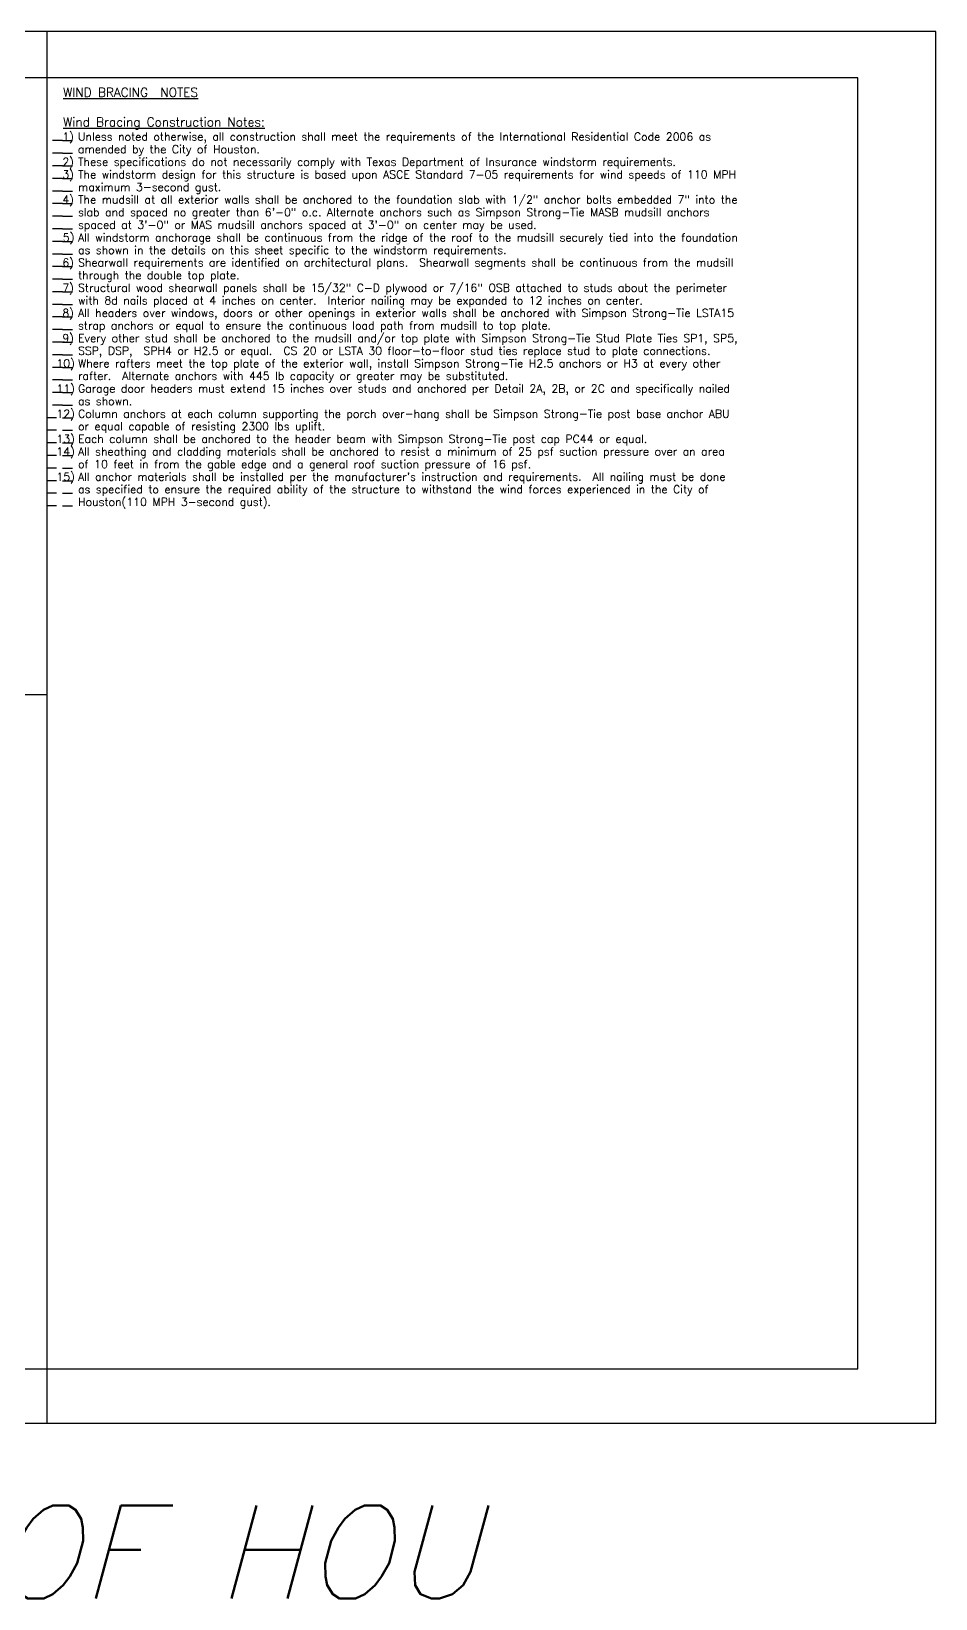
# Model space of a CAD drawing. Header units: inches. Extents: x 683 to 9753, y -6805 to 20230.
# Drawn here: x 9055 to 9753, y -4331 to -3121 of the extents above; entities that cross this region are included whole.
import ezdxf

# ---------------------------------------------------------------- set-up
doc = ezdxf.new("R2010")
doc.units = ezdxf.units.IN
doc.header["$LTSCALE"] = 48
doc.header["$MEASUREMENT"] = 0
doc.layers.get('Defpoints').update_dxf_attribs({"color": 251})
doc.layers.add('DPIS-TEXT', color=7, linetype='Continuous')
doc.styles.add('SIMPLEX', font='simplex.shx', dxfattribs={"oblique": 15, "height": 4})
doc.styles.get("Standard").update_dxf_attribs({"font": 'simplex.shx', "oblique": 15})

msp = doc.modelspace()

# ---------------------------------------------------------------- linework, layer by layer
at = {"layer": 'Defpoints'}
for p, q in [((9078.48896, -3205.76728), (9070.95785, -3205.76728)), ((9078.48896, -3215.4866), (9070.95785, -3215.4866)), ((9078.48896, -3205.76728), (9086.35018, -3205.76728)), ((9078.48896, -3215.4866), (9086.35018, -3215.4866)), ((9078.48896, -3225.20593), (9070.95785, -3225.20593)), ((9078.48896, -3225.20593), (9086.35018, -3225.20593)), ((9078.48896, -3234.92525), (9070.95785, -3234.92525)), ((9078.48896, -3234.92525), (9086.35018, -3234.92525)), ((9078.48896, -3244.64458), (9070.95785, -3244.64458)), ((9078.48896, -3244.64458), (9086.35018, -3244.64458)), ((9078.48896, -3254.3639), (9070.95785, -3254.3639)), ((9078.48896, -3264.08323), (9070.95785, -3264.08323)), ((9078.48896, -3254.3639), (9086.35018, -3254.3639)), ((9078.48896, -3264.08323), (9086.35018, -3264.08323)), ((9078.48896, -3273.80255), (9070.95785, -3273.80255)), ((9078.48896, -3273.80255), (9086.35018, -3273.80255)), ((9078.48896, -3283.52188), (9070.95785, -3283.52188)), ((9078.48896, -3283.52188), (9086.35018, -3283.52188)), ((9078.48896, -3293.2412), (9070.95785, -3293.2412)), ((9078.48896, -3293.2412), (9086.35018, -3293.2412)), ((9078.48896, -3302.96053), (9070.95785, -3302.96053)), ((9078.48896, -3312.67985), (9070.95785, -3312.67985)), ((9078.48896, -3302.96053), (9086.35018, -3302.96053)), ((9078.48896, -3312.67985), (9086.35018, -3312.67985)), ((9078.48896, -3322.39918), (9070.95785, -3322.39918)), ((9078.48896, -3322.39918), (9070.95785, -3322.39918)), ((9078.48896, -3322.39918), (9086.35018, -3322.39918)), ((9078.48896, -3332.1185), (9070.95785, -3332.1185)), ((9078.48896, -3332.1185), (9086.35018, -3332.1185)), ((9078.48896, -3341.83783), (9070.95785, -3341.83783)), ((9078.48896, -3341.83783), (9086.35018, -3341.83783)), ((9078.48896, -3351.55715), (9070.95785, -3351.55715)), ((9078.48896, -3361.27648), (9070.95785, -3361.27648)), ((9078.48896, -3351.55715), (9086.35018, -3351.55715)), ((9078.48896, -3361.27648), (9086.35018, -3361.27648)), ((9078.48896, -3370.9958), (9070.95785, -3370.9958)), ((9078.48896, -3370.9958), (9086.35018, -3370.9958)), ((9078.48896, -3380.71513), (9070.95785, -3380.71513)), ((9078.48896, -3380.71513), (9086.35018, -3380.71513)), ((9078.48896, -3390.43445), (9070.95785, -3390.43445)), ((9078.48896, -3390.43445), (9086.35018, -3390.43445)), ((9078.48896, -3400.15378), (9070.95785, -3400.15378)), ((9078.48896, -3409.8731), (9070.95785, -3409.8731)), ((9078.48896, -3400.15378), (9086.35018, -3400.15378)), ((9078.48896, -3409.8731), (9086.35018, -3409.8731)), ((9073.91516, -3419.59243), (9066.38405, -3419.59243)), ((9078.48896, -3419.59243), (9086.35018, -3419.59243)), ((9073.91516, -3429.31175), (9066.38405, -3429.31175)), ((9078.48896, -3429.31175), (9086.35018, -3429.31175)), ((9073.91516, -3439.03108), (9066.38405, -3439.03108)), ((9078.48896, -3439.03108), (9086.35018, -3439.03108)), ((9073.91516, -3448.7504), (9066.38405, -3448.7504)), ((9073.91516, -3458.46973), (9066.38405, -3458.46973)), ((9078.48896, -3448.7504), (9086.35018, -3448.7504)), ((9078.48896, -3458.46973), (9086.35018, -3458.46973)), ((9073.91516, -3468.18905), (9066.38405, -3468.18905)), ((9078.48896, -3468.18905), (9086.35018, -3468.18905)), ((9073.91516, -3477.90838), (9066.38405, -3477.90838)), ((9078.48896, -3477.90838), (9086.35018, -3477.90838)), ((9073.91516, -3487.6277), (9066.38405, -3487.6277)), ((9078.48896, -3487.6277), (9086.35018, -3487.6277))]:
    msp.add_line(p, q, dxfattribs=at)
at = {"layer": 'Defpoints', "color": 251}
for points in [[(8192.72188, -3121.41948), (8192.72188, -4195.41948), (9752.72188, -4195.41948), (9752.72188, -3121.41948)], [(8192.72188, -3121.41948), (8192.72188, -4195.41948), (9752.72188, -4195.41948), (9752.72188, -3121.41948)], [(8228.72188, -3157.41948), (8228.72188, -4153.41948), (9692.72188, -4153.41948), (9692.72188, -3157.41948)]]:
    msp.add_lwpolyline(points, close=True, dxfattribs=at)
at = {"layer": 'DPIS-TEXT'}
for points in [[(9066.38405, -3121.41948), (9066.38405, -4195.41948)], [(9066.38405, -3633.41758), (8529.52457, -3633.41758)]]:
    msp.add_lwpolyline(points, dxfattribs=at)

# ---------------------------------------------------------------- texts
at = {"layer": 'DPIS-TEXT', "color": 40}
for s, height, p in [('%%uWIND BRACING  NOTES', 6.8607, (9079.14985, -3171.92527)), ('%%uWind Bracing Construction Notes:', 6.8607, (9079.15258, -3194.79427)), ('1)', 6.17463, (9078.48896, -3205.76728)), (' Unless noted otherwise, all construction shall meet the requirements of the International Residential Code 2006 as', 6.17463, (9086.29979, -3205.76452)), (' amended by the City of Houston.', 6.17463, (9086.29979, -3215.48385)), ('2)', 6.17463, (9078.48896, -3225.20593)), ('3)', 6.17463, (9078.48896, -3234.92525)), (' These specifications do not necessarily comply with Texas Department of Insurance windstorm requirements.', 6.17463, (9086.35018, -3225.20593)), (' The windstorm design for this structure is based upon ASCE Standard 7-05 requirements for wind speeds of 110 MPH', 6.17463, (9086.35018, -3234.92525)), (' maximum 3-second gust.', 6.17463, (9086.35018, -3244.64458)), ('4)', 6.17463, (9078.48896, -3254.3639)), (' The mudsill at all exterior walls shall be anchored to the foundation slab with 1/2" anchor bolts embedded 7" into the', 6.17463, (9086.35018, -3254.3639)), (' slab and spaced no greater than 6\'-0" o.c. Alternate anchors such as Simpson Strong-Tie MASB mudsill anchors ', 6.17463, (9086.35018, -3264.08323)), ('5)', 6.17463, (9078.79222, -3283.52188)), (' All windstorm anchorage shall be continuous from the ridge of the roof to the mudsill securely tied into the foundation', 6.17463, (9086.35018, -3283.52188)), (' spaced at 3\'-0" or MAS mudsill anchors spaced at 3\'-0" on center may be used. ', 6.17463, (9086.35018, -3273.80255)), (' as shown in the details on this sheet specific to the windstorm requirements.', 6.17463, (9086.35018, -3293.2412)), ('6)', 6.17463, (9078.48896, -3302.96053)), (' Shearwall requirements are identified on architectural plans.  Shearwall segments shall be continuous from the mudsill', 6.17463, (9086.35018, -3302.96053)), (' through the double top plate.', 6.17463, (9086.35018, -3312.67985)), ('7)', 6.17463, (9078.48896, -3322.39918)), (' Structural wood shearwall panels shall be 15/32" C-D plywood or 7/16" OSB attached to studs about the perimeter ', 6.17463, (9086.35018, -3322.39918)), (' with 8d nails placed at 4 inches on center.  Interior nailing may be expanded to 12 inches on center.', 6.17463, (9086.35018, -3332.1185)), ('8)', 6.17463, (9078.48896, -3341.83783)), (' All headers over windows, doors or other openings in exterior walls shall be anchored with Simpson Strong-Tie LSTA15', 6.17463, (9086.35018, -3341.83783)), (' strap anchors or equal to ensure the continuous load path from mudsill to top plate. ', 6.17463, (9086.35018, -3351.55715)), ('9)', 6.17463, (9078.48896, -3361.27648)), (' Every other stud shall be anchored to the mudsill and/or top plate with Simpson Strong-Tie Stud Plate Ties SP1, SP5, ', 6.17463, (9086.35018, -3361.27648)), ('10)', 6.17463, (9073.91383, -3380.71513)), (' Where rafters meet the top plate of the exterior wall, install Simpson Strong-Tie H2.5 anchors or H3 at every other ', 6.17463, (9086.35018, -3380.71513)), (' SSP, DSP,  SPH4 or H2.5 or equal.  CS 20 or LSTA 30 floor-to-floor stud ties replace stud to plate connections.', 6.17463, (9086.35018, -3370.9958)), (' rafter.  Alternate anchors with 445 lb capacity or greater may be substituted.', 6.17463, (9086.35018, -3390.43445)), ('11) ', 6.17463, (9073.91516, -3400.15378)), (' Garage door headers must extend 15 inches over studs and anchored per Detail 2A, 2B, or 2C and specifically nailed', 6.17463, (9086.35018, -3400.15378)), (' as shown.', 6.17463, (9086.35018, -3409.8731)), ('12)', 6.17463, (9073.91516, -3419.59243)), (' Column anchors at each column supporting the porch over-hang shall be Simpson Strong-Tie post base anchor ABU ', 6.17463, (9086.35018, -3419.59243)), ('13)', 6.17463, (9073.91516, -3439.03108)), (' or equal capable of resisting 2300 lbs uplift.', 6.17463, (9086.35018, -3429.31175)), (' Each column shall be anchored to the header beam with Simpson Strong-Tie post cap PC44 or equal. ', 6.17463, (9086.35018, -3439.03108)), ('14) ', 6.17463, (9073.91516, -3448.7504)), (' All sheathing and cladding materials shall be anchored to resist a minimum of 25 psf suction pressure over an area ', 6.17463, (9086.35018, -3448.7504)), (' of 10 feet in from the gable edge and a general roof suction pressure of 16 psf.', 6.17463, (9086.35018, -3458.46973)), ('15) ', 6.17463, (9073.91516, -3468.18905)), (" All anchor materials shall be installed per the manufacturer's instruction and requirements.  All nailing must be done", 6.17463, (9086.35018, -3468.18905)), (' as specified to ensure the required ability of the structure to withstand the wind forces experienced in the City of', 6.17463, (9086.35018, -3477.90838)), (' Houston(110 MPH 3-second gust). ', 6.17463, (9086.35018, -3487.6277))]:
    msp.add_text(s, height=height, dxfattribs=at).set_placement(p)
at = {"layer": 'DPIS-TEXT', "color": 4, "style": 'SIMPLEX', "oblique": 15}
msp.add_text('FR-04 CITY OF HOU ', height=72, dxfattribs=at).set_placement((8406.87693, -4330.89561))

doc.saveas('drawing.dxf')
